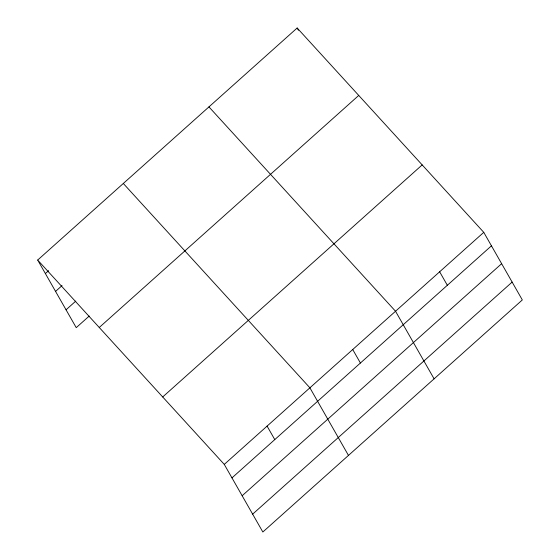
<?xml version="1.0" encoding="UTF-8"?>
<svg xmlns="http://www.w3.org/2000/svg" width="560" height="560" viewBox="0 0 560 560"><rect width="100%" height="100%" fill="white"/><g stroke="black" fill="none" stroke-linecap="round" stroke-linejoin="round"><path stroke-width="0.84" d="M37.681 260.057L297.164 28L483.763 232.344L522.319 299.943L262.836 532L224.273 464.394L37.681 260.057L76.237 327.656L89.215 316.057M45.374 273.546L48.615 270.648M55.559 291.403L62.041 285.6M66.052 309.799L75.782 301.098M99.253 327.488L358.743 95.431M162.694 396.963L422.184 164.906M224.273 464.394L483.763 232.344M231.966 477.883L491.456 245.826M242.151 495.747L501.641 263.69M252.644 514.143L512.134 282.086M208.943 106.897L395.535 311.241L434.098 378.84M123.312 183.477L309.904 387.821L348.467 455.42M439.649 271.789L447.342 285.278M297.164 28L298.452 30.247M352.723 349.531L360.416 363.02M267.092 426.111L274.785 439.6"/></g></svg>
